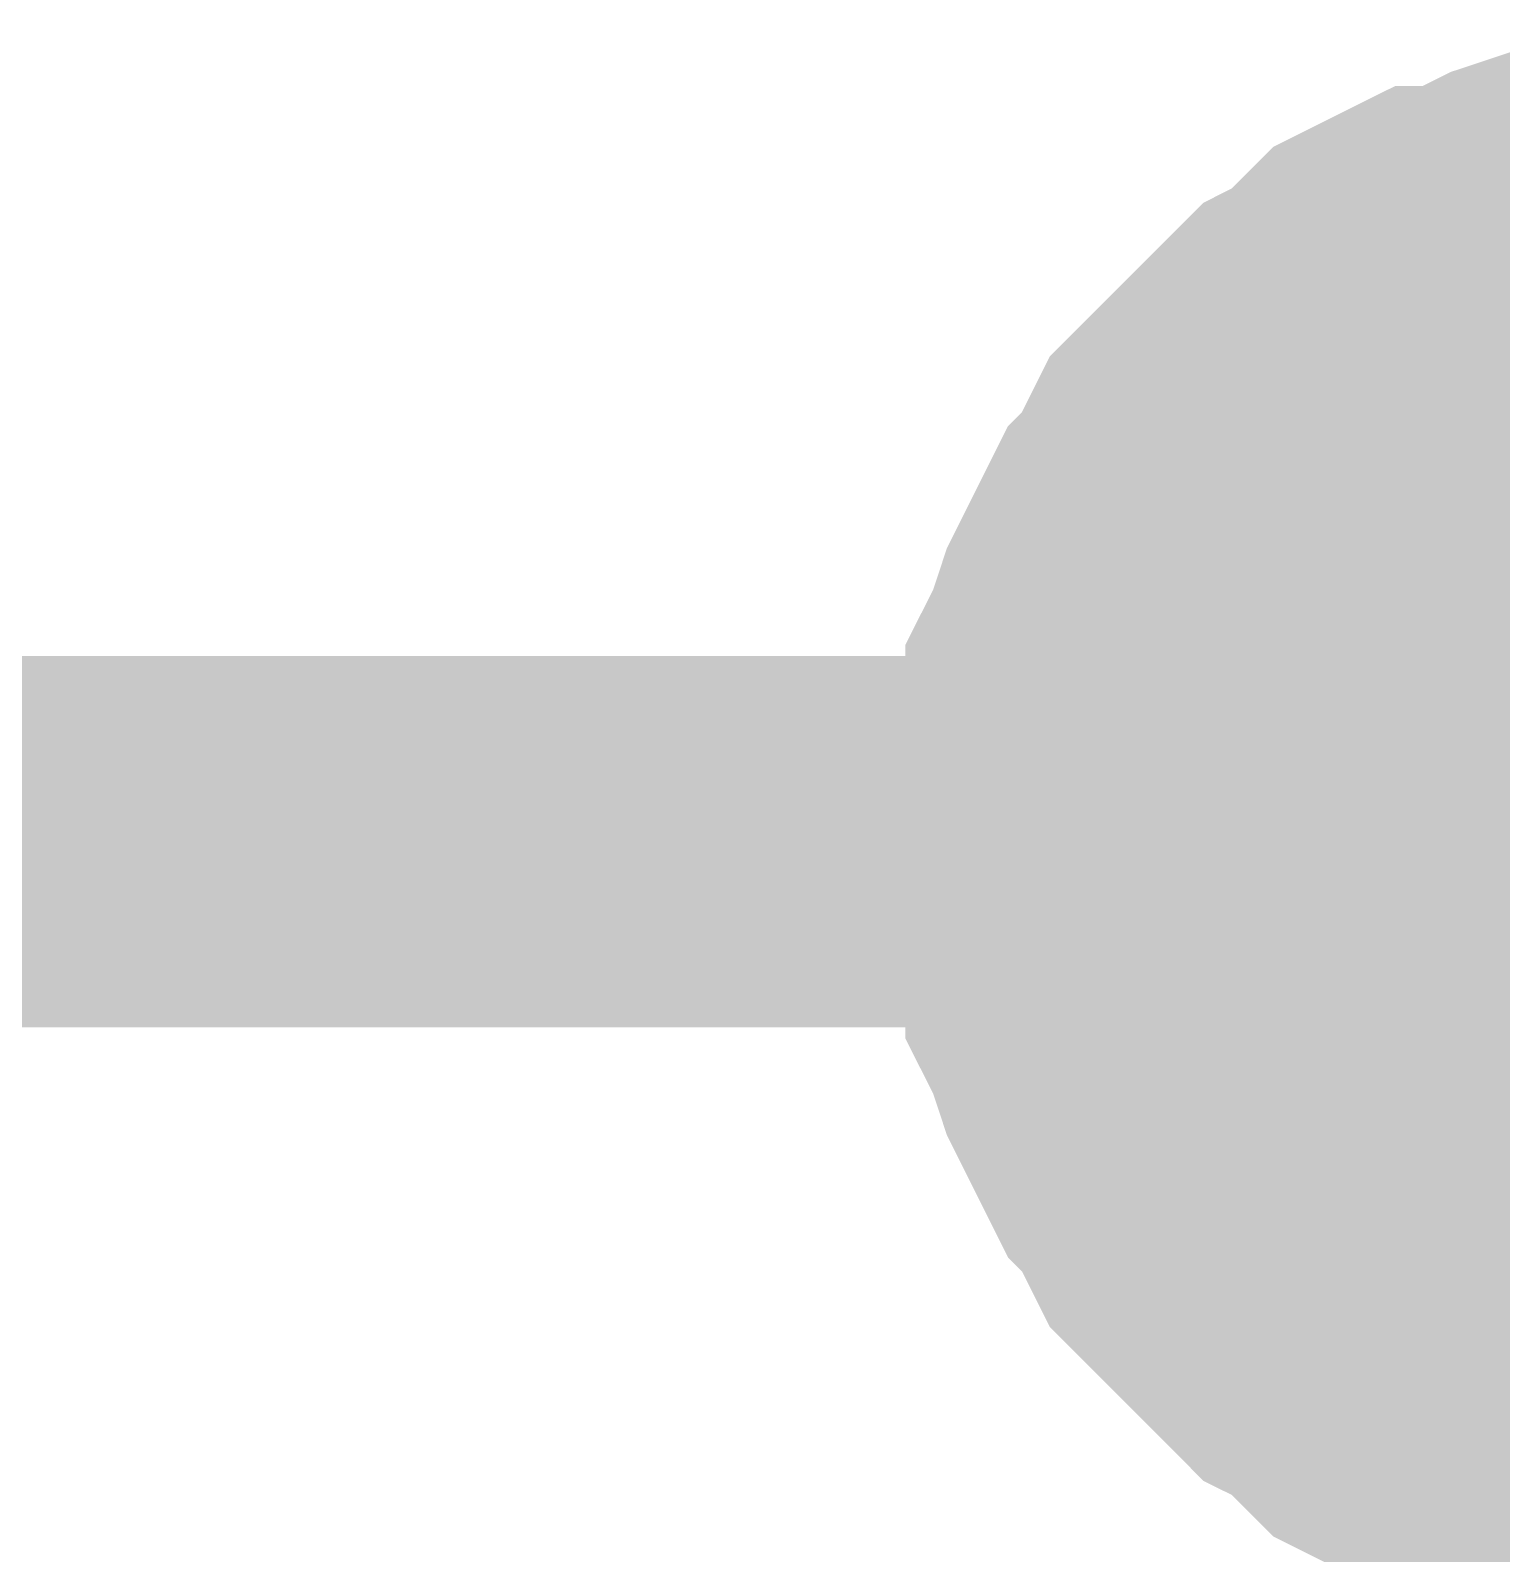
# Model space of a CAD drawing. Header units: inches. Extents: x 0 to 432, y 0 to 280.
# Drawn here: x 311.066 to 312.255, y 165.785 to 167.015 of the extents above; entities that cross this region are included whole.
import ezdxf

# ---------------------------------------------------------------- set-up
doc = ezdxf.new("R2010")
doc.units = ezdxf.units.IN
doc.layers.add('Sheet', color=255, linetype='Continuous')

msp = doc.modelspace()

# ---------------------------------------------------------------- linework, layer by layer
at = {"layer": 'Sheet'}
for points in [[(311.9117, 166.3598, 0.2997, 0.2997, 0), (311.9117, 166.3823, 0.2997, 0.2997, 0), (311.9117, 166.4159, 0.2997, 0.2997, 0), (311.9229, 166.4384, 0.2997, 0.2997, 0), (311.9229, 166.4609, 0.2997, 0.2997, 0), (311.9229, 166.4833, 0.2997, 0.2997, 0), (311.9342, 166.5058, 0.2997, 0.2997, 0), (311.9454, 166.5395, 0.2997, 0.2997, 0), (311.9566, 166.5619, 0.2997, 0.2997, 0), (311.9679, 166.5844, 0.2997, 0.2997, 0), (311.9791, 166.6068, 0.2997, 0.2997, 0), (311.9903, 166.6181, 0.2997, 0.2997, 0), (312.0016, 166.6405, 0.2997, 0.2997, 0), (312.0128, 166.663, 0.2997, 0.2997, 0), (312.0352, 166.6855, 0.2997, 0.2997, 0), (312.0465, 166.6967, 0.2997, 0.2997, 0), (312.0689, 166.7191, 0.2997, 0.2997, 0), (312.0802, 166.7304, 0.2997, 0.2997, 0), (312.1026, 166.7528, 0.2997, 0.2997, 0), (312.1251, 166.7641, 0.2997, 0.2997, 0), (312.1363, 166.7753, 0.2997, 0.2997, 0), (312.1588, 166.7978, 0.2997, 0.2997, 0), (312.1812, 166.809, 0.2997, 0.2997, 0), (312.2037, 166.8202, 0.2997, 0.2997, 0), (312.2262, 166.8202, 0.2997, 0.2997, 0), (312.2486, 166.8314, 0.2997, 0.2997, 0), (312.2711, 166.8427, 0.2997, 0.2997, 0), (312.3048, 166.8539, 0.2997, 0.2997, 0), (312.3272, 166.8539, 0.2997, 0.2997, 0), (312.3497, 166.8539, 0.2997, 0.2997, 0), (312.3722, 166.8651, 0.2997, 0.2997, 0), (312.4059, 166.8651, 0.2997, 0.2997, 0)], [(311.9117, 166.3598, 0.2997, 0.2997, 0), (311.9117, 166.3823, 0.2997, 0.2997, 0), (311.9117, 166.4159, 0.2997, 0.2997, 0), (311.9229, 166.4384, 0.2997, 0.2997, 0), (311.9229, 166.4609, 0.2997, 0.2997, 0), (311.9229, 166.4833, 0.2997, 0.2997, 0), (311.9342, 166.5058, 0.2997, 0.2997, 0), (311.9454, 166.5395, 0.2997, 0.2997, 0), (311.9566, 166.5619, 0.2997, 0.2997, 0), (311.9679, 166.5844, 0.2997, 0.2997, 0), (311.9791, 166.6068, 0.2997, 0.2997, 0), (311.9903, 166.6181, 0.2997, 0.2997, 0), (312.0016, 166.6405, 0.2997, 0.2997, 0), (312.0128, 166.663, 0.2997, 0.2997, 0), (312.0352, 166.6855, 0.2997, 0.2997, 0), (312.0465, 166.6967, 0.2997, 0.2997, 0), (312.0689, 166.7191, 0.2997, 0.2997, 0), (312.0802, 166.7304, 0.2997, 0.2997, 0), (312.1026, 166.7528, 0.2997, 0.2997, 0), (312.1251, 166.7641, 0.2997, 0.2997, 0), (312.1363, 166.7753, 0.2997, 0.2997, 0), (312.1588, 166.7978, 0.2997, 0.2997, 0), (312.1812, 166.809, 0.2997, 0.2997, 0), (312.2037, 166.8202, 0.2997, 0.2997, 0), (312.2262, 166.8202, 0.2997, 0.2997, 0), (312.2486, 166.8314, 0.2997, 0.2997, 0), (312.2711, 166.8427, 0.2997, 0.2997, 0), (312.3048, 166.8539, 0.2997, 0.2997, 0), (312.3272, 166.8539, 0.2997, 0.2997, 0), (312.3497, 166.8539, 0.2997, 0.2997, 0), (312.3722, 166.8651, 0.2997, 0.2997, 0), (312.4059, 166.8651, 0.2997, 0.2997, 0)], [(311.9117, 166.3598, 0.2997, 0.2997, 0), (311.9117, 166.3823, 0.2997, 0.2997, 0), (311.9117, 166.4159, 0.2997, 0.2997, 0), (311.9229, 166.4384, 0.2997, 0.2997, 0), (311.9229, 166.4609, 0.2997, 0.2997, 0), (311.9229, 166.4833, 0.2997, 0.2997, 0), (311.9342, 166.5058, 0.2997, 0.2997, 0), (311.9454, 166.5395, 0.2997, 0.2997, 0), (311.9566, 166.5619, 0.2997, 0.2997, 0), (311.9679, 166.5844, 0.2997, 0.2997, 0), (311.9791, 166.6068, 0.2997, 0.2997, 0), (311.9903, 166.6181, 0.2997, 0.2997, 0), (312.0016, 166.6405, 0.2997, 0.2997, 0), (312.0128, 166.663, 0.2997, 0.2997, 0), (312.0352, 166.6855, 0.2997, 0.2997, 0), (312.0465, 166.6967, 0.2997, 0.2997, 0), (312.0689, 166.7191, 0.2997, 0.2997, 0), (312.0802, 166.7304, 0.2997, 0.2997, 0), (312.1026, 166.7528, 0.2997, 0.2997, 0), (312.1251, 166.7641, 0.2997, 0.2997, 0), (312.1363, 166.7753, 0.2997, 0.2997, 0), (312.1588, 166.7978, 0.2997, 0.2997, 0), (312.1812, 166.809, 0.2997, 0.2997, 0), (312.2037, 166.8202, 0.2997, 0.2997, 0), (312.2262, 166.8202, 0.2997, 0.2997, 0), (312.2486, 166.8314, 0.2997, 0.2997, 0), (312.2711, 166.8427, 0.2997, 0.2997, 0), (312.3048, 166.8539, 0.2997, 0.2997, 0), (312.3272, 166.8539, 0.2997, 0.2997, 0), (312.3497, 166.8539, 0.2997, 0.2997, 0), (312.3722, 166.8651, 0.2997, 0.2997, 0), (312.4059, 166.8651, 0.2997, 0.2997, 0)], [(311.9117, 166.3598, 0.2997, 0.2997, 0), (311.9117, 166.3823, 0.2997, 0.2997, 0), (311.9117, 166.4159, 0.2997, 0.2997, 0), (311.9229, 166.4384, 0.2997, 0.2997, 0), (311.9229, 166.4609, 0.2997, 0.2997, 0), (311.9229, 166.4833, 0.2997, 0.2997, 0), (311.9342, 166.5058, 0.2997, 0.2997, 0), (311.9454, 166.5395, 0.2997, 0.2997, 0), (311.9566, 166.5619, 0.2997, 0.2997, 0), (311.9679, 166.5844, 0.2997, 0.2997, 0), (311.9791, 166.6068, 0.2997, 0.2997, 0), (311.9903, 166.6181, 0.2997, 0.2997, 0), (312.0016, 166.6405, 0.2997, 0.2997, 0), (312.0128, 166.663, 0.2997, 0.2997, 0), (312.0352, 166.6855, 0.2997, 0.2997, 0), (312.0465, 166.6967, 0.2997, 0.2997, 0), (312.0689, 166.7191, 0.2997, 0.2997, 0), (312.0802, 166.7304, 0.2997, 0.2997, 0), (312.1026, 166.7528, 0.2997, 0.2997, 0), (312.1251, 166.7641, 0.2997, 0.2997, 0), (312.1363, 166.7753, 0.2997, 0.2997, 0), (312.1588, 166.7978, 0.2997, 0.2997, 0), (312.1812, 166.809, 0.2997, 0.2997, 0), (312.2037, 166.8202, 0.2997, 0.2997, 0), (312.2262, 166.8202, 0.2997, 0.2997, 0), (312.2486, 166.8314, 0.2997, 0.2997, 0), (312.2711, 166.8427, 0.2997, 0.2997, 0), (312.3048, 166.8539, 0.2997, 0.2997, 0), (312.3272, 166.8539, 0.2997, 0.2997, 0), (312.3497, 166.8539, 0.2997, 0.2997, 0), (312.3722, 166.8651, 0.2997, 0.2997, 0), (312.4059, 166.8651, 0.2997, 0.2997, 0)], [(311.9117, 166.3598, 0.2997, 0.2997, 0), (311.9117, 166.3823, 0.2997, 0.2997, 0), (311.9117, 166.4159, 0.2997, 0.2997, 0), (311.9229, 166.4384, 0.2997, 0.2997, 0), (311.9229, 166.4609, 0.2997, 0.2997, 0), (311.9229, 166.4833, 0.2997, 0.2997, 0), (311.9342, 166.5058, 0.2997, 0.2997, 0), (311.9454, 166.5395, 0.2997, 0.2997, 0), (311.9566, 166.5619, 0.2997, 0.2997, 0), (311.9679, 166.5844, 0.2997, 0.2997, 0), (311.9791, 166.6068, 0.2997, 0.2997, 0), (311.9903, 166.6181, 0.2997, 0.2997, 0), (312.0016, 166.6405, 0.2997, 0.2997, 0), (312.0128, 166.663, 0.2997, 0.2997, 0), (312.0352, 166.6855, 0.2997, 0.2997, 0), (312.0465, 166.6967, 0.2997, 0.2997, 0), (312.0689, 166.7191, 0.2997, 0.2997, 0), (312.0802, 166.7304, 0.2997, 0.2997, 0), (312.1026, 166.7528, 0.2997, 0.2997, 0), (312.1251, 166.7641, 0.2997, 0.2997, 0), (312.1363, 166.7753, 0.2997, 0.2997, 0), (312.1588, 166.7978, 0.2997, 0.2997, 0), (312.1812, 166.809, 0.2997, 0.2997, 0), (312.2037, 166.8202, 0.2997, 0.2997, 0), (312.2262, 166.8202, 0.2997, 0.2997, 0), (312.2486, 166.8314, 0.2997, 0.2997, 0), (312.2711, 166.8427, 0.2997, 0.2997, 0), (312.3048, 166.8539, 0.2997, 0.2997, 0), (312.3272, 166.8539, 0.2997, 0.2997, 0), (312.3497, 166.8539, 0.2997, 0.2997, 0), (312.3722, 166.8651, 0.2997, 0.2997, 0), (312.4059, 166.8651, 0.2997, 0.2997, 0)], [(311.9117, 166.3598, 0.2997, 0.2997, 0), (311.9117, 166.3823, 0.2997, 0.2997, 0), (311.9117, 166.4159, 0.2997, 0.2997, 0), (311.9229, 166.4384, 0.2997, 0.2997, 0), (311.9229, 166.4609, 0.2997, 0.2997, 0), (311.9229, 166.4833, 0.2997, 0.2997, 0), (311.9342, 166.5058, 0.2997, 0.2997, 0), (311.9454, 166.5395, 0.2997, 0.2997, 0), (311.9566, 166.5619, 0.2997, 0.2997, 0), (311.9679, 166.5844, 0.2997, 0.2997, 0), (311.9791, 166.6068, 0.2997, 0.2997, 0), (311.9903, 166.6181, 0.2997, 0.2997, 0), (312.0016, 166.6405, 0.2997, 0.2997, 0), (312.0128, 166.663, 0.2997, 0.2997, 0), (312.0352, 166.6855, 0.2997, 0.2997, 0), (312.0465, 166.6967, 0.2997, 0.2997, 0), (312.0689, 166.7191, 0.2997, 0.2997, 0), (312.0802, 166.7304, 0.2997, 0.2997, 0), (312.1026, 166.7528, 0.2997, 0.2997, 0), (312.1251, 166.7641, 0.2997, 0.2997, 0), (312.1363, 166.7753, 0.2997, 0.2997, 0), (312.1588, 166.7978, 0.2997, 0.2997, 0), (312.1812, 166.809, 0.2997, 0.2997, 0), (312.2037, 166.8202, 0.2997, 0.2997, 0), (312.2262, 166.8202, 0.2997, 0.2997, 0), (312.2486, 166.8314, 0.2997, 0.2997, 0), (312.2711, 166.8427, 0.2997, 0.2997, 0), (312.3048, 166.8539, 0.2997, 0.2997, 0), (312.3272, 166.8539, 0.2997, 0.2997, 0), (312.3497, 166.8539, 0.2997, 0.2997, 0), (312.3722, 166.8651, 0.2997, 0.2997, 0), (312.4059, 166.8651, 0.2997, 0.2997, 0)], [(311.9117, 166.3598, 0.0991, 0.0991, 0), (311.9117, 166.3823, 0.0991, 0.0991, 0), (311.9117, 166.4159, 0.0991, 0.0991, 0), (311.9229, 166.4384, 0.0991, 0.0991, 0), (311.9229, 166.4609, 0.0991, 0.0991, 0), (311.9229, 166.4833, 0.0991, 0.0991, 0), (311.9342, 166.5058, 0.0991, 0.0991, 0), (311.9454, 166.5395, 0.0991, 0.0991, 0), (311.9566, 166.5619, 0.0991, 0.0991, 0), (311.9679, 166.5844, 0.0991, 0.0991, 0), (311.9791, 166.6068, 0.0991, 0.0991, 0), (311.9903, 166.6181, 0.0991, 0.0991, 0), (312.0016, 166.6405, 0.0991, 0.0991, 0), (312.0128, 166.663, 0.0991, 0.0991, 0), (312.0352, 166.6855, 0.0991, 0.0991, 0), (312.0465, 166.6967, 0.0991, 0.0991, 0), (312.0689, 166.7191, 0.0991, 0.0991, 0), (312.0802, 166.7304, 0.0991, 0.0991, 0), (312.1026, 166.7528, 0.0991, 0.0991, 0), (312.1251, 166.7641, 0.0991, 0.0991, 0), (312.1363, 166.7753, 0.0991, 0.0991, 0), (312.1588, 166.7978, 0.0991, 0.0991, 0), (312.1812, 166.809, 0.0991, 0.0991, 0), (312.2037, 166.8202, 0.0991, 0.0991, 0), (312.2262, 166.8202, 0.0991, 0.0991, 0), (312.2486, 166.8314, 0.0991, 0.0991, 0), (312.2711, 166.8427, 0.0991, 0.0991, 0), (312.3048, 166.8539, 0.0991, 0.0991, 0)], [(311.9117, 166.3598, 0.0991, 0.0991, 0), (311.9117, 166.3823, 0.0991, 0.0991, 0), (311.9117, 166.4159, 0.0991, 0.0991, 0), (311.9229, 166.4384, 0.0991, 0.0991, 0), (311.9229, 166.4609, 0.0991, 0.0991, 0), (311.9229, 166.4833, 0.0991, 0.0991, 0), (311.9342, 166.5058, 0.0991, 0.0991, 0), (311.9454, 166.5395, 0.0991, 0.0991, 0), (311.9566, 166.5619, 0.0991, 0.0991, 0), (311.9679, 166.5844, 0.0991, 0.0991, 0), (311.9791, 166.6068, 0.0991, 0.0991, 0), (311.9903, 166.6181, 0.0991, 0.0991, 0), (312.0016, 166.6405, 0.0991, 0.0991, 0), (312.0128, 166.663, 0.0991, 0.0991, 0), (312.0352, 166.6855, 0.0991, 0.0991, 0), (312.0465, 166.6967, 0.0991, 0.0991, 0), (312.0689, 166.7191, 0.0991, 0.0991, 0), (312.0802, 166.7304, 0.0991, 0.0991, 0), (312.1026, 166.7528, 0.0991, 0.0991, 0), (312.1251, 166.7641, 0.0991, 0.0991, 0), (312.1363, 166.7753, 0.0991, 0.0991, 0), (312.1588, 166.7978, 0.0991, 0.0991, 0), (312.1812, 166.809, 0.0991, 0.0991, 0), (312.2037, 166.8202, 0.0991, 0.0991, 0), (312.2262, 166.8202, 0.0991, 0.0991, 0), (312.2486, 166.8314, 0.0991, 0.0991, 0), (312.2711, 166.8427, 0.0991, 0.0991, 0), (312.3048, 166.8539, 0.0991, 0.0991, 0)], [(311.9117, 166.3598, 0.0991, 0.0991, 0), (311.9117, 166.3823, 0.0991, 0.0991, 0), (311.9117, 166.4159, 0.0991, 0.0991, 0), (311.9229, 166.4384, 0.0991, 0.0991, 0), (311.9229, 166.4609, 0.0991, 0.0991, 0), (311.9229, 166.4833, 0.0991, 0.0991, 0), (311.9342, 166.5058, 0.0991, 0.0991, 0), (311.9454, 166.5395, 0.0991, 0.0991, 0), (311.9566, 166.5619, 0.0991, 0.0991, 0), (311.9679, 166.5844, 0.0991, 0.0991, 0), (311.9791, 166.6068, 0.0991, 0.0991, 0), (311.9903, 166.6181, 0.0991, 0.0991, 0), (312.0016, 166.6405, 0.0991, 0.0991, 0), (312.0128, 166.663, 0.0991, 0.0991, 0), (312.0352, 166.6855, 0.0991, 0.0991, 0), (312.0465, 166.6967, 0.0991, 0.0991, 0), (312.0689, 166.7191, 0.0991, 0.0991, 0), (312.0802, 166.7304, 0.0991, 0.0991, 0), (312.1026, 166.7528, 0.0991, 0.0991, 0), (312.1251, 166.7641, 0.0991, 0.0991, 0), (312.1363, 166.7753, 0.0991, 0.0991, 0), (312.1588, 166.7978, 0.0991, 0.0991, 0), (312.1812, 166.809, 0.0991, 0.0991, 0), (312.2037, 166.8202, 0.0991, 0.0991, 0), (312.2262, 166.8202, 0.0991, 0.0991, 0), (312.2486, 166.8314, 0.0991, 0.0991, 0), (312.2711, 166.8427, 0.0991, 0.0991, 0), (312.3048, 166.8539, 0.0991, 0.0991, 0)], [(311.9117, 166.3598, 0.0991, 0.0991, 0), (311.9117, 166.3823, 0.0991, 0.0991, 0), (311.9117, 166.4159, 0.0991, 0.0991, 0), (311.9229, 166.4384, 0.0991, 0.0991, 0), (311.9229, 166.4609, 0.0991, 0.0991, 0), (311.9229, 166.4833, 0.0991, 0.0991, 0), (311.9342, 166.5058, 0.0991, 0.0991, 0), (311.9454, 166.5395, 0.0991, 0.0991, 0), (311.9566, 166.5619, 0.0991, 0.0991, 0), (311.9679, 166.5844, 0.0991, 0.0991, 0), (311.9791, 166.6068, 0.0991, 0.0991, 0), (311.9903, 166.6181, 0.0991, 0.0991, 0), (312.0016, 166.6405, 0.0991, 0.0991, 0), (312.0128, 166.663, 0.0991, 0.0991, 0), (312.0352, 166.6855, 0.0991, 0.0991, 0), (312.0465, 166.6967, 0.0991, 0.0991, 0), (312.0689, 166.7191, 0.0991, 0.0991, 0), (312.0802, 166.7304, 0.0991, 0.0991, 0), (312.1026, 166.7528, 0.0991, 0.0991, 0), (312.1251, 166.7641, 0.0991, 0.0991, 0), (312.1363, 166.7753, 0.0991, 0.0991, 0), (312.1588, 166.7978, 0.0991, 0.0991, 0), (312.1812, 166.809, 0.0991, 0.0991, 0), (312.2037, 166.8202, 0.0991, 0.0991, 0), (312.2262, 166.8202, 0.0991, 0.0991, 0), (312.2486, 166.8314, 0.0991, 0.0991, 0), (312.2711, 166.8427, 0.0991, 0.0991, 0), (312.3048, 166.8539, 0.0991, 0.0991, 0)], [(311.9117, 166.3598, 0.0991, 0.0991, 0), (311.9117, 166.3823, 0.0991, 0.0991, 0), (311.9117, 166.4159, 0.0991, 0.0991, 0), (311.9229, 166.4384, 0.0991, 0.0991, 0), (311.9229, 166.4609, 0.0991, 0.0991, 0), (311.9229, 166.4833, 0.0991, 0.0991, 0), (311.9342, 166.5058, 0.0991, 0.0991, 0), (311.9454, 166.5395, 0.0991, 0.0991, 0), (311.9566, 166.5619, 0.0991, 0.0991, 0), (311.9679, 166.5844, 0.0991, 0.0991, 0), (311.9791, 166.6068, 0.0991, 0.0991, 0), (311.9903, 166.6181, 0.0991, 0.0991, 0), (312.0016, 166.6405, 0.0991, 0.0991, 0), (312.0128, 166.663, 0.0991, 0.0991, 0), (312.0352, 166.6855, 0.0991, 0.0991, 0), (312.0465, 166.6967, 0.0991, 0.0991, 0), (312.0689, 166.7191, 0.0991, 0.0991, 0), (312.0802, 166.7304, 0.0991, 0.0991, 0), (312.1026, 166.7528, 0.0991, 0.0991, 0), (312.1251, 166.7641, 0.0991, 0.0991, 0), (312.1363, 166.7753, 0.0991, 0.0991, 0), (312.1588, 166.7978, 0.0991, 0.0991, 0), (312.1812, 166.809, 0.0991, 0.0991, 0), (312.2037, 166.8202, 0.0991, 0.0991, 0), (312.2262, 166.8202, 0.0991, 0.0991, 0), (312.2486, 166.8314, 0.0991, 0.0991, 0), (312.2711, 166.8427, 0.0991, 0.0991, 0), (312.3048, 166.8539, 0.0991, 0.0991, 0)], [(311.9117, 166.3598, 0.0991, 0.0991, 0), (311.9117, 166.3823, 0.0991, 0.0991, 0), (311.9117, 166.4159, 0.0991, 0.0991, 0), (311.9229, 166.4384, 0.0991, 0.0991, 0), (311.9229, 166.4609, 0.0991, 0.0991, 0), (311.9229, 166.4833, 0.0991, 0.0991, 0), (311.9342, 166.5058, 0.0991, 0.0991, 0), (311.9454, 166.5395, 0.0991, 0.0991, 0), (311.9566, 166.5619, 0.0991, 0.0991, 0), (311.9679, 166.5844, 0.0991, 0.0991, 0), (311.9791, 166.6068, 0.0991, 0.0991, 0), (311.9903, 166.6181, 0.0991, 0.0991, 0), (312.0016, 166.6405, 0.0991, 0.0991, 0), (312.0128, 166.663, 0.0991, 0.0991, 0), (312.0352, 166.6855, 0.0991, 0.0991, 0), (312.0465, 166.6967, 0.0991, 0.0991, 0), (312.0689, 166.7191, 0.0991, 0.0991, 0), (312.0802, 166.7304, 0.0991, 0.0991, 0), (312.1026, 166.7528, 0.0991, 0.0991, 0), (312.1251, 166.7641, 0.0991, 0.0991, 0), (312.1363, 166.7753, 0.0991, 0.0991, 0), (312.1588, 166.7978, 0.0991, 0.0991, 0), (312.1812, 166.809, 0.0991, 0.0991, 0), (312.2037, 166.8202, 0.0991, 0.0991, 0), (312.2262, 166.8202, 0.0991, 0.0991, 0), (312.2486, 166.8314, 0.0991, 0.0991, 0), (312.2711, 166.8427, 0.0991, 0.0991, 0), (312.3048, 166.8539, 0.0991, 0.0991, 0)], [(337.8211, 166.3598, 0.2997, 0.2997, 0), (312.4283, 166.3598, 0.2997, 0.2997, 0), (294.65, 166.3598, 0.2997, 0.2997, 0)], [(312.4059, 165.8544, 0.2997, 0.2997, 0), (312.3722, 165.8544, 0.2997, 0.2997, 0), (312.3497, 165.8657, 0.2997, 0.2997, 0), (312.3272, 165.8657, 0.2997, 0.2997, 0), (312.3048, 165.8657, 0.2997, 0.2997, 0), (312.2711, 165.8769, 0.2997, 0.2997, 0), (312.2486, 165.8881, 0.2997, 0.2997, 0), (312.2262, 165.8994, 0.2997, 0.2997, 0), (312.2037, 165.8994, 0.2997, 0.2997, 0), (312.1812, 165.9106, 0.2997, 0.2997, 0), (312.1588, 165.9218, 0.2997, 0.2997, 0), (312.1363, 165.9443, 0.2997, 0.2997, 0), (312.1251, 165.9555, 0.2997, 0.2997, 0), (312.1026, 165.9667, 0.2997, 0.2997, 0), (312.0802, 165.9892, 0.2997, 0.2997, 0), (312.0689, 166.0004, 0.2997, 0.2997, 0), (312.0465, 166.0229, 0.2997, 0.2997, 0), (312.0352, 166.0341, 0.2997, 0.2997, 0), (312.0128, 166.0566, 0.2997, 0.2997, 0), (312.0016, 166.079, 0.2997, 0.2997, 0), (311.9903, 166.1015, 0.2997, 0.2997, 0), (311.9791, 166.1127, 0.2997, 0.2997, 0), (311.9679, 166.1352, 0.2997, 0.2997, 0), (311.9566, 166.1577, 0.2997, 0.2997, 0), (311.9454, 166.1801, 0.2997, 0.2997, 0), (311.9342, 166.2138, 0.2997, 0.2997, 0), (311.9229, 166.2363, 0.2997, 0.2997, 0), (311.9229, 166.2587, 0.2997, 0.2997, 0), (311.9229, 166.2812, 0.2997, 0.2997, 0), (311.9117, 166.3036, 0.2997, 0.2997, 0), (311.9117, 166.3373, 0.2997, 0.2997, 0), (311.9117, 166.3598, 0.2997, 0.2997, 0)], [(311.9117, 166.3598, 0.2997, 0.2997, 0), (311.9117, 166.3598, 0.2997, 0.2997, 0)], [(312.4059, 165.8544, 0.2997, 0.2997, 0), (312.3722, 165.8544, 0.2997, 0.2997, 0), (312.3497, 165.8657, 0.2997, 0.2997, 0), (312.3272, 165.8657, 0.2997, 0.2997, 0), (312.3048, 165.8657, 0.2997, 0.2997, 0), (312.2711, 165.8769, 0.2997, 0.2997, 0), (312.2486, 165.8881, 0.2997, 0.2997, 0), (312.2262, 165.8994, 0.2997, 0.2997, 0), (312.2037, 165.8994, 0.2997, 0.2997, 0), (312.1812, 165.9106, 0.2997, 0.2997, 0), (312.1588, 165.9218, 0.2997, 0.2997, 0), (312.1363, 165.9443, 0.2997, 0.2997, 0), (312.1251, 165.9555, 0.2997, 0.2997, 0), (312.1026, 165.9667, 0.2997, 0.2997, 0), (312.0802, 165.9892, 0.2997, 0.2997, 0), (312.0689, 166.0004, 0.2997, 0.2997, 0), (312.0465, 166.0229, 0.2997, 0.2997, 0), (312.0352, 166.0341, 0.2997, 0.2997, 0), (312.0128, 166.0566, 0.2997, 0.2997, 0), (312.0016, 166.079, 0.2997, 0.2997, 0), (311.9903, 166.1015, 0.2997, 0.2997, 0), (311.9791, 166.1127, 0.2997, 0.2997, 0), (311.9679, 166.1352, 0.2997, 0.2997, 0), (311.9566, 166.1577, 0.2997, 0.2997, 0), (311.9454, 166.1801, 0.2997, 0.2997, 0), (311.9342, 166.2138, 0.2997, 0.2997, 0), (311.9229, 166.2363, 0.2997, 0.2997, 0), (311.9229, 166.2587, 0.2997, 0.2997, 0), (311.9229, 166.2812, 0.2997, 0.2997, 0), (311.9117, 166.3036, 0.2997, 0.2997, 0), (311.9117, 166.3373, 0.2997, 0.2997, 0), (311.9117, 166.3598, 0.2997, 0.2997, 0)], [(311.9117, 166.3598, 0.2997, 0.2997, 0), (311.9117, 166.3598, 0.2997, 0.2997, 0)], [(312.4059, 165.8544, 0.2997, 0.2997, 0), (312.3722, 165.8544, 0.2997, 0.2997, 0), (312.3497, 165.8657, 0.2997, 0.2997, 0), (312.3272, 165.8657, 0.2997, 0.2997, 0), (312.3048, 165.8657, 0.2997, 0.2997, 0), (312.2711, 165.8769, 0.2997, 0.2997, 0), (312.2486, 165.8881, 0.2997, 0.2997, 0), (312.2262, 165.8994, 0.2997, 0.2997, 0), (312.2037, 165.8994, 0.2997, 0.2997, 0), (312.1812, 165.9106, 0.2997, 0.2997, 0), (312.1588, 165.9218, 0.2997, 0.2997, 0), (312.1363, 165.9443, 0.2997, 0.2997, 0), (312.1251, 165.9555, 0.2997, 0.2997, 0), (312.1026, 165.9667, 0.2997, 0.2997, 0), (312.0802, 165.9892, 0.2997, 0.2997, 0), (312.0689, 166.0004, 0.2997, 0.2997, 0), (312.0465, 166.0229, 0.2997, 0.2997, 0), (312.0352, 166.0341, 0.2997, 0.2997, 0), (312.0128, 166.0566, 0.2997, 0.2997, 0), (312.0016, 166.079, 0.2997, 0.2997, 0), (311.9903, 166.1015, 0.2997, 0.2997, 0), (311.9791, 166.1127, 0.2997, 0.2997, 0), (311.9679, 166.1352, 0.2997, 0.2997, 0), (311.9566, 166.1577, 0.2997, 0.2997, 0), (311.9454, 166.1801, 0.2997, 0.2997, 0), (311.9342, 166.2138, 0.2997, 0.2997, 0), (311.9229, 166.2363, 0.2997, 0.2997, 0), (311.9229, 166.2587, 0.2997, 0.2997, 0), (311.9229, 166.2812, 0.2997, 0.2997, 0), (311.9117, 166.3036, 0.2997, 0.2997, 0), (311.9117, 166.3373, 0.2997, 0.2997, 0), (311.9117, 166.3598, 0.2997, 0.2997, 0)], [(311.9117, 166.3598, 0.2997, 0.2997, 0), (311.9117, 166.3598, 0.2997, 0.2997, 0)], [(312.4059, 165.8544, 0.2997, 0.2997, 0), (312.3722, 165.8544, 0.2997, 0.2997, 0), (312.3497, 165.8657, 0.2997, 0.2997, 0), (312.3272, 165.8657, 0.2997, 0.2997, 0), (312.3048, 165.8657, 0.2997, 0.2997, 0), (312.2711, 165.8769, 0.2997, 0.2997, 0), (312.2486, 165.8881, 0.2997, 0.2997, 0), (312.2262, 165.8994, 0.2997, 0.2997, 0), (312.2037, 165.8994, 0.2997, 0.2997, 0), (312.1812, 165.9106, 0.2997, 0.2997, 0), (312.1588, 165.9218, 0.2997, 0.2997, 0), (312.1363, 165.9443, 0.2997, 0.2997, 0), (312.1251, 165.9555, 0.2997, 0.2997, 0), (312.1026, 165.9667, 0.2997, 0.2997, 0), (312.0802, 165.9892, 0.2997, 0.2997, 0), (312.0689, 166.0004, 0.2997, 0.2997, 0), (312.0465, 166.0229, 0.2997, 0.2997, 0), (312.0352, 166.0341, 0.2997, 0.2997, 0), (312.0128, 166.0566, 0.2997, 0.2997, 0), (312.0016, 166.079, 0.2997, 0.2997, 0), (311.9903, 166.1015, 0.2997, 0.2997, 0), (311.9791, 166.1127, 0.2997, 0.2997, 0), (311.9679, 166.1352, 0.2997, 0.2997, 0), (311.9566, 166.1577, 0.2997, 0.2997, 0), (311.9454, 166.1801, 0.2997, 0.2997, 0), (311.9342, 166.2138, 0.2997, 0.2997, 0), (311.9229, 166.2363, 0.2997, 0.2997, 0), (311.9229, 166.2587, 0.2997, 0.2997, 0), (311.9229, 166.2812, 0.2997, 0.2997, 0), (311.9117, 166.3036, 0.2997, 0.2997, 0), (311.9117, 166.3373, 0.2997, 0.2997, 0), (311.9117, 166.3598, 0.2997, 0.2997, 0)], [(311.9117, 166.3598, 0.2997, 0.2997, 0), (311.9117, 166.3598, 0.2997, 0.2997, 0)], [(312.4059, 165.8544, 0.2997, 0.2997, 0), (312.3722, 165.8544, 0.2997, 0.2997, 0), (312.3497, 165.8657, 0.2997, 0.2997, 0), (312.3272, 165.8657, 0.2997, 0.2997, 0), (312.3048, 165.8657, 0.2997, 0.2997, 0), (312.2711, 165.8769, 0.2997, 0.2997, 0), (312.2486, 165.8881, 0.2997, 0.2997, 0), (312.2262, 165.8994, 0.2997, 0.2997, 0), (312.2037, 165.8994, 0.2997, 0.2997, 0), (312.1812, 165.9106, 0.2997, 0.2997, 0), (312.1588, 165.9218, 0.2997, 0.2997, 0), (312.1363, 165.9443, 0.2997, 0.2997, 0), (312.1251, 165.9555, 0.2997, 0.2997, 0), (312.1026, 165.9667, 0.2997, 0.2997, 0), (312.0802, 165.9892, 0.2997, 0.2997, 0), (312.0689, 166.0004, 0.2997, 0.2997, 0), (312.0465, 166.0229, 0.2997, 0.2997, 0), (312.0352, 166.0341, 0.2997, 0.2997, 0), (312.0128, 166.0566, 0.2997, 0.2997, 0), (312.0016, 166.079, 0.2997, 0.2997, 0), (311.9903, 166.1015, 0.2997, 0.2997, 0), (311.9791, 166.1127, 0.2997, 0.2997, 0), (311.9679, 166.1352, 0.2997, 0.2997, 0), (311.9566, 166.1577, 0.2997, 0.2997, 0), (311.9454, 166.1801, 0.2997, 0.2997, 0), (311.9342, 166.2138, 0.2997, 0.2997, 0), (311.9229, 166.2363, 0.2997, 0.2997, 0), (311.9229, 166.2587, 0.2997, 0.2997, 0), (311.9229, 166.2812, 0.2997, 0.2997, 0), (311.9117, 166.3036, 0.2997, 0.2997, 0), (311.9117, 166.3373, 0.2997, 0.2997, 0), (311.9117, 166.3598, 0.2997, 0.2997, 0)], [(311.9117, 166.3598, 0.2997, 0.2997, 0), (311.9117, 166.3598, 0.2997, 0.2997, 0)], [(312.4059, 165.8544, 0.2997, 0.2997, 0), (312.3722, 165.8544, 0.2997, 0.2997, 0), (312.3497, 165.8657, 0.2997, 0.2997, 0), (312.3272, 165.8657, 0.2997, 0.2997, 0), (312.3048, 165.8657, 0.2997, 0.2997, 0), (312.2711, 165.8769, 0.2997, 0.2997, 0), (312.2486, 165.8881, 0.2997, 0.2997, 0), (312.2262, 165.8994, 0.2997, 0.2997, 0), (312.2037, 165.8994, 0.2997, 0.2997, 0), (312.1812, 165.9106, 0.2997, 0.2997, 0), (312.1588, 165.9218, 0.2997, 0.2997, 0), (312.1363, 165.9443, 0.2997, 0.2997, 0), (312.1251, 165.9555, 0.2997, 0.2997, 0), (312.1026, 165.9667, 0.2997, 0.2997, 0), (312.0802, 165.9892, 0.2997, 0.2997, 0), (312.0689, 166.0004, 0.2997, 0.2997, 0), (312.0465, 166.0229, 0.2997, 0.2997, 0), (312.0352, 166.0341, 0.2997, 0.2997, 0), (312.0128, 166.0566, 0.2997, 0.2997, 0), (312.0016, 166.079, 0.2997, 0.2997, 0), (311.9903, 166.1015, 0.2997, 0.2997, 0), (311.9791, 166.1127, 0.2997, 0.2997, 0), (311.9679, 166.1352, 0.2997, 0.2997, 0), (311.9566, 166.1577, 0.2997, 0.2997, 0), (311.9454, 166.1801, 0.2997, 0.2997, 0), (311.9342, 166.2138, 0.2997, 0.2997, 0), (311.9229, 166.2363, 0.2997, 0.2997, 0), (311.9229, 166.2587, 0.2997, 0.2997, 0), (311.9229, 166.2812, 0.2997, 0.2997, 0), (311.9117, 166.3036, 0.2997, 0.2997, 0), (311.9117, 166.3373, 0.2997, 0.2997, 0), (311.9117, 166.3598, 0.2997, 0.2997, 0)], [(311.9117, 166.3598, 0.2997, 0.2997, 0), (311.9117, 166.3598, 0.2997, 0.2997, 0)], [(312.3048, 165.8657, 0.0991, 0.0991, 0), (312.2711, 165.8769, 0.0991, 0.0991, 0), (312.2486, 165.8881, 0.0991, 0.0991, 0), (312.2262, 165.8994, 0.0991, 0.0991, 0), (312.2037, 165.8994, 0.0991, 0.0991, 0), (312.1812, 165.9106, 0.0991, 0.0991, 0), (312.1588, 165.9218, 0.0991, 0.0991, 0), (312.1363, 165.9443, 0.0991, 0.0991, 0), (312.1251, 165.9555, 0.0991, 0.0991, 0), (312.1026, 165.9667, 0.0991, 0.0991, 0), (312.0802, 165.9892, 0.0991, 0.0991, 0), (312.0689, 166.0004, 0.0991, 0.0991, 0), (312.0465, 166.0229, 0.0991, 0.0991, 0), (312.0352, 166.0341, 0.0991, 0.0991, 0), (312.0128, 166.0566, 0.0991, 0.0991, 0), (312.0016, 166.079, 0.0991, 0.0991, 0), (311.9903, 166.1015, 0.0991, 0.0991, 0), (311.9791, 166.1127, 0.0991, 0.0991, 0), (311.9679, 166.1352, 0.0991, 0.0991, 0), (311.9566, 166.1577, 0.0991, 0.0991, 0), (311.9454, 166.1801, 0.0991, 0.0991, 0), (311.9342, 166.2138, 0.0991, 0.0991, 0), (311.9229, 166.2363, 0.0991, 0.0991, 0), (311.9229, 166.2587, 0.0991, 0.0991, 0), (311.9229, 166.2812, 0.0991, 0.0991, 0), (311.9117, 166.3036, 0.0991, 0.0991, 0), (311.9117, 166.3373, 0.0991, 0.0991, 0), (311.9117, 166.3598, 0.0991, 0.0991, 0)], [(311.9117, 166.3598, 0.0991, 0.0991, 0), (311.9117, 166.3598, 0.0991, 0.0991, 0)], [(312.3048, 165.8657, 0.0991, 0.0991, 0), (312.2711, 165.8769, 0.0991, 0.0991, 0), (312.2486, 165.8881, 0.0991, 0.0991, 0), (312.2262, 165.8994, 0.0991, 0.0991, 0), (312.2037, 165.8994, 0.0991, 0.0991, 0), (312.1812, 165.9106, 0.0991, 0.0991, 0), (312.1588, 165.9218, 0.0991, 0.0991, 0), (312.1363, 165.9443, 0.0991, 0.0991, 0), (312.1251, 165.9555, 0.0991, 0.0991, 0), (312.1026, 165.9667, 0.0991, 0.0991, 0), (312.0802, 165.9892, 0.0991, 0.0991, 0), (312.0689, 166.0004, 0.0991, 0.0991, 0), (312.0465, 166.0229, 0.0991, 0.0991, 0), (312.0352, 166.0341, 0.0991, 0.0991, 0), (312.0128, 166.0566, 0.0991, 0.0991, 0), (312.0016, 166.079, 0.0991, 0.0991, 0), (311.9903, 166.1015, 0.0991, 0.0991, 0), (311.9791, 166.1127, 0.0991, 0.0991, 0), (311.9679, 166.1352, 0.0991, 0.0991, 0), (311.9566, 166.1577, 0.0991, 0.0991, 0), (311.9454, 166.1801, 0.0991, 0.0991, 0), (311.9342, 166.2138, 0.0991, 0.0991, 0), (311.9229, 166.2363, 0.0991, 0.0991, 0), (311.9229, 166.2587, 0.0991, 0.0991, 0), (311.9229, 166.2812, 0.0991, 0.0991, 0), (311.9117, 166.3036, 0.0991, 0.0991, 0), (311.9117, 166.3373, 0.0991, 0.0991, 0), (311.9117, 166.3598, 0.0991, 0.0991, 0)], [(311.9117, 166.3598, 0.0991, 0.0991, 0), (311.9117, 166.3598, 0.0991, 0.0991, 0)], [(312.3048, 165.8657, 0.0991, 0.0991, 0), (312.2711, 165.8769, 0.0991, 0.0991, 0), (312.2486, 165.8881, 0.0991, 0.0991, 0), (312.2262, 165.8994, 0.0991, 0.0991, 0), (312.2037, 165.8994, 0.0991, 0.0991, 0), (312.1812, 165.9106, 0.0991, 0.0991, 0), (312.1588, 165.9218, 0.0991, 0.0991, 0), (312.1363, 165.9443, 0.0991, 0.0991, 0), (312.1251, 165.9555, 0.0991, 0.0991, 0), (312.1026, 165.9667, 0.0991, 0.0991, 0), (312.0802, 165.9892, 0.0991, 0.0991, 0), (312.0689, 166.0004, 0.0991, 0.0991, 0), (312.0465, 166.0229, 0.0991, 0.0991, 0), (312.0352, 166.0341, 0.0991, 0.0991, 0), (312.0128, 166.0566, 0.0991, 0.0991, 0), (312.0016, 166.079, 0.0991, 0.0991, 0), (311.9903, 166.1015, 0.0991, 0.0991, 0), (311.9791, 166.1127, 0.0991, 0.0991, 0), (311.9679, 166.1352, 0.0991, 0.0991, 0), (311.9566, 166.1577, 0.0991, 0.0991, 0), (311.9454, 166.1801, 0.0991, 0.0991, 0), (311.9342, 166.2138, 0.0991, 0.0991, 0), (311.9229, 166.2363, 0.0991, 0.0991, 0), (311.9229, 166.2587, 0.0991, 0.0991, 0), (311.9229, 166.2812, 0.0991, 0.0991, 0), (311.9117, 166.3036, 0.0991, 0.0991, 0), (311.9117, 166.3373, 0.0991, 0.0991, 0), (311.9117, 166.3598, 0.0991, 0.0991, 0)], [(311.9117, 166.3598, 0.0991, 0.0991, 0), (311.9117, 166.3598, 0.0991, 0.0991, 0)], [(312.3048, 165.8657, 0.0991, 0.0991, 0), (312.2711, 165.8769, 0.0991, 0.0991, 0), (312.2486, 165.8881, 0.0991, 0.0991, 0), (312.2262, 165.8994, 0.0991, 0.0991, 0), (312.2037, 165.8994, 0.0991, 0.0991, 0), (312.1812, 165.9106, 0.0991, 0.0991, 0), (312.1588, 165.9218, 0.0991, 0.0991, 0), (312.1363, 165.9443, 0.0991, 0.0991, 0), (312.1251, 165.9555, 0.0991, 0.0991, 0), (312.1026, 165.9667, 0.0991, 0.0991, 0), (312.0802, 165.9892, 0.0991, 0.0991, 0), (312.0689, 166.0004, 0.0991, 0.0991, 0), (312.0465, 166.0229, 0.0991, 0.0991, 0), (312.0352, 166.0341, 0.0991, 0.0991, 0), (312.0128, 166.0566, 0.0991, 0.0991, 0), (312.0016, 166.079, 0.0991, 0.0991, 0), (311.9903, 166.1015, 0.0991, 0.0991, 0), (311.9791, 166.1127, 0.0991, 0.0991, 0), (311.9679, 166.1352, 0.0991, 0.0991, 0), (311.9566, 166.1577, 0.0991, 0.0991, 0), (311.9454, 166.1801, 0.0991, 0.0991, 0), (311.9342, 166.2138, 0.0991, 0.0991, 0), (311.9229, 166.2363, 0.0991, 0.0991, 0), (311.9229, 166.2587, 0.0991, 0.0991, 0), (311.9229, 166.2812, 0.0991, 0.0991, 0), (311.9117, 166.3036, 0.0991, 0.0991, 0), (311.9117, 166.3373, 0.0991, 0.0991, 0), (311.9117, 166.3598, 0.0991, 0.0991, 0)], [(311.9117, 166.3598, 0.0991, 0.0991, 0), (311.9117, 166.3598, 0.0991, 0.0991, 0)], [(312.3048, 165.8657, 0.0991, 0.0991, 0), (312.2711, 165.8769, 0.0991, 0.0991, 0), (312.2486, 165.8881, 0.0991, 0.0991, 0), (312.2262, 165.8994, 0.0991, 0.0991, 0), (312.2037, 165.8994, 0.0991, 0.0991, 0), (312.1812, 165.9106, 0.0991, 0.0991, 0), (312.1588, 165.9218, 0.0991, 0.0991, 0), (312.1363, 165.9443, 0.0991, 0.0991, 0), (312.1251, 165.9555, 0.0991, 0.0991, 0), (312.1026, 165.9667, 0.0991, 0.0991, 0), (312.0802, 165.9892, 0.0991, 0.0991, 0), (312.0689, 166.0004, 0.0991, 0.0991, 0), (312.0465, 166.0229, 0.0991, 0.0991, 0), (312.0352, 166.0341, 0.0991, 0.0991, 0), (312.0128, 166.0566, 0.0991, 0.0991, 0), (312.0016, 166.079, 0.0991, 0.0991, 0), (311.9903, 166.1015, 0.0991, 0.0991, 0), (311.9791, 166.1127, 0.0991, 0.0991, 0), (311.9679, 166.1352, 0.0991, 0.0991, 0), (311.9566, 166.1577, 0.0991, 0.0991, 0), (311.9454, 166.1801, 0.0991, 0.0991, 0), (311.9342, 166.2138, 0.0991, 0.0991, 0), (311.9229, 166.2363, 0.0991, 0.0991, 0), (311.9229, 166.2587, 0.0991, 0.0991, 0), (311.9229, 166.2812, 0.0991, 0.0991, 0), (311.9117, 166.3036, 0.0991, 0.0991, 0), (311.9117, 166.3373, 0.0991, 0.0991, 0), (311.9117, 166.3598, 0.0991, 0.0991, 0)], [(311.9117, 166.3598, 0.0991, 0.0991, 0), (311.9117, 166.3598, 0.0991, 0.0991, 0)], [(312.3048, 165.8657, 0.0991, 0.0991, 0), (312.2711, 165.8769, 0.0991, 0.0991, 0), (312.2486, 165.8881, 0.0991, 0.0991, 0), (312.2262, 165.8994, 0.0991, 0.0991, 0), (312.2037, 165.8994, 0.0991, 0.0991, 0), (312.1812, 165.9106, 0.0991, 0.0991, 0), (312.1588, 165.9218, 0.0991, 0.0991, 0), (312.1363, 165.9443, 0.0991, 0.0991, 0), (312.1251, 165.9555, 0.0991, 0.0991, 0), (312.1026, 165.9667, 0.0991, 0.0991, 0), (312.0802, 165.9892, 0.0991, 0.0991, 0), (312.0689, 166.0004, 0.0991, 0.0991, 0), (312.0465, 166.0229, 0.0991, 0.0991, 0), (312.0352, 166.0341, 0.0991, 0.0991, 0), (312.0128, 166.0566, 0.0991, 0.0991, 0), (312.0016, 166.079, 0.0991, 0.0991, 0), (311.9903, 166.1015, 0.0991, 0.0991, 0), (311.9791, 166.1127, 0.0991, 0.0991, 0), (311.9679, 166.1352, 0.0991, 0.0991, 0), (311.9566, 166.1577, 0.0991, 0.0991, 0), (311.9454, 166.1801, 0.0991, 0.0991, 0), (311.9342, 166.2138, 0.0991, 0.0991, 0), (311.9229, 166.2363, 0.0991, 0.0991, 0), (311.9229, 166.2587, 0.0991, 0.0991, 0), (311.9229, 166.2812, 0.0991, 0.0991, 0), (311.9117, 166.3036, 0.0991, 0.0991, 0), (311.9117, 166.3373, 0.0991, 0.0991, 0), (311.9117, 166.3598, 0.0991, 0.0991, 0)], [(311.9117, 166.3598, 0.0991, 0.0991, 0), (311.9117, 166.3598, 0.0991, 0.0991, 0)]]:
    msp.add_lwpolyline(points, format="xyseb", dxfattribs=at)
msp.add_lwpolyline([(312.166, 166.37, 0.508, 0.508, 1), (312.674, 166.37, 0.508, 0.508, 1)], format="xyseb", close=True, dxfattribs=at)

doc.saveas('drawing.dxf')
